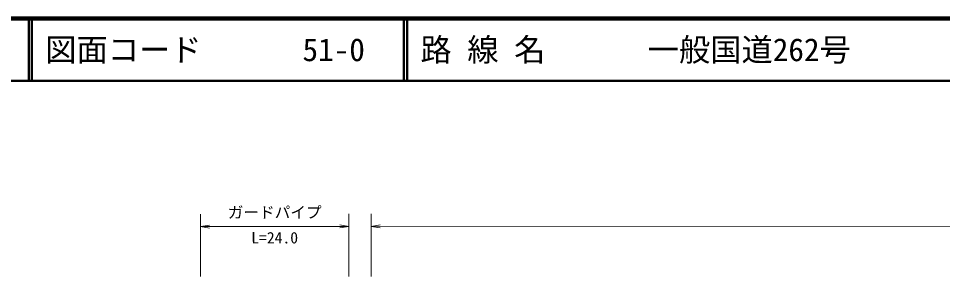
# Model space of a CAD drawing. Units: millimetres, scale not verified. Extents: x 40000 to 680000, y 20000 to 380000.
# Drawn here: x 116091 to 263884, y 338700 to 380000 of the extents above; entities that cross this region are included whole.
import ezdxf
from ezdxf.enums import TextEntityAlignment as Align

# ---------------------------------------------------------------- set-up
doc = ezdxf.new("R2010")
doc.units = ezdxf.units.MM
doc.header["$LTSCALE"] = 1000
for name, color, linetype, lineweight in [('M-STR-STR3', 7, 'Continuous', 13), ('M-TTL', 2, 'Continuous', 140), ('M-TTL-LINE', 7, 'Continuous', 50)]:
    doc.layers.add(name, color=color, linetype=linetype, lineweight=lineweight)
doc.layers.add('M-TTL-TXT', color=7, linetype='Continuous')
doc.styles.add('ＭＳ ゴシック', font='')
doc.styles.get('ＭＳ ゴシック').set_extended_font_data('MS Gothic')

# ---------------------------------------------------------------- blocks, each defined once
blk = doc.blocks.new('open_arrow')
at = {"color": 0, "linetype": 'Continuous', "lineweight": -2}
blk.add_lwpolyline([(7.5, 1.25), (0, 0), (7.5, -1.25)], dxfattribs=at)

msp = doc.modelspace()

# ---------------------------------------------------------------- linework, layer by layer
at = {"layer": 'M-STR-STR3'}
for p, q in [((145225, 338700), (145219, 348700)), ((168936, 338715), (168929, 348715)), ((172497, 338718), (172490, 348718)), ((168931, 346715), (145220, 346700)), ((172491, 346718), (389006, 346862))]:
    msp.add_line(p, q, dxfattribs=at)
at = {"layer": 'M-TTL'}
msp.add_line((680000, 380000), (40000, 380000), dxfattribs=at)
at = {"layer": 'M-TTL-LINE'}
for p, q in [((117750, 380000), (117750, 370000)), ((118250, 380000), (118250, 370000)), ((177750, 380000), (177750, 370000)), ((178250, 380000), (178250, 370000)), ((40000, 370000), (680000, 370000))]:
    msp.add_line(p, q, dxfattribs=at)

# ---------------------------------------------------------------- block references
at = {"layer": 'M-STR-STR3', "xscale": 193, "yscale": 193}
for p in [(145220, 346700), (172491, 346718)]:
    msp.add_blockref('open_arrow', p, dxfattribs=at)
at = {"layer": 'M-STR-STR3', "xscale": 193, "yscale": 193, "rotation": 180}
msp.add_blockref('open_arrow', (168931, 346715), dxfattribs=at)

# ---------------------------------------------------------------- texts
at = {"layer": 'M-STR-STR3', "style": 'ＭＳ ゴシック'}
for s, p in [('ガードパイプ', (149575, 347499)), ('L=24.0', (153328, 343443))]:
    msp.add_text(s, height=1833, rotation=0.038, dxfattribs=at).set_placement(p, align=Align.BOTTOM_LEFT)
at = {"layer": 'M-TTL-TXT', "style": 'ＭＳ ゴシック'}
for s, p in [('図面コード', (120380, 375000)), ('路 線 名', (180380, 375000)), ('一般国道262号', (216734, 375000)), ('51-0', (161521, 375000))]:
    msp.add_text(s, height=3666, dxfattribs=at).set_placement(p, align=Align.MIDDLE_LEFT)

doc.saveas('drawing.dxf')
